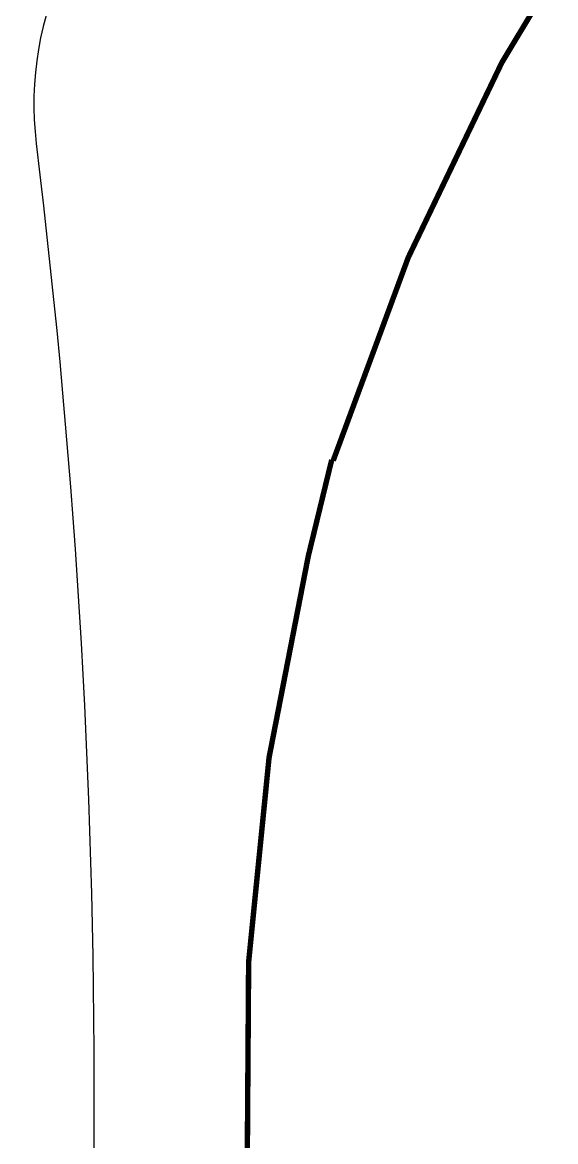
# Model space of a CAD drawing. Extents: x 671027 to 671614, y 802418 to 802669.
# Drawn here: x 671435.17 to 671440.08, y 802497.73 to 802508.03 of the extents above; entities that cross this region are included whole.
import ezdxf

# ---------------------------------------------------------------- set-up
doc = ezdxf.new("R2010")
doc.units = 0
for name, color, linetype in [('Bubbler 60', 200, 'Continuous'), ('Pipe-Lateral-10 Bars-50mm', 7, 'Continuous'), ('plataform', 8, 'Continuous')]:
    doc.layers.add(name, color=color, linetype=linetype)
doc.styles.get("Standard").update_dxf_attribs({"font": 'arial.ttf'})
doc.linetypes.add('50mm', pattern='A,0.5,-0.2,["50mm",Standard,S=0.1,R=0,X=-0.1,Y=-0.05],-0.5', length=1.2)

# ---------------------------------------------------------------- blocks, each defined once
blk = doc.blocks.new('tg')
at = {"layer": 'plataform', "color": 2, "extrusion": (0.041007, -0.057716, 0.997491)}
for p, q in [((-0.312, 3.004, 0.146), (-0.145, 3.145, 0.147)), ((-0.145, 3.145, 0.147), (-0.034, 2.899, 0.128)), ((-0.122, 2.728, 0.122), (-0.312, 3.004, 0.146)), ((-0.034, 2.899, 0.128), (-0.109, 2.701, 0.12)), ((-0.714, 2.294, 0.121), (-0.548, 2.435, 0.122)), ((-0.548, 2.435, 0.122), (-0.437, 2.189, 0.104)), ((-0.524, 2.018, 0.097), (-0.714, 2.294, 0.121)), ((-0.139, 2.214, 0.093), (-0.229, 2.406, 0.108)), ((-0.201, 2.396, 0.106), (0.13, 2.34, 0.089)), ((0.13, 2.34, 0.089), (0.115, 2.123, 0.077)), ((-2.744, 2.102, 0.193), (-2.606, 2.264, 0.197)), ((-2.604, 2.234, 0.195), (-2.519, 1.91, 0.173)), ((-2.296, 1.998, 0.169), (-2.129, 2.139, 0.17)), ((-2.129, 2.139, 0.17), (-2.018, 1.893, 0.151)), ((-0.437, 2.189, 0.104), (-0.512, 1.991, 0.095)), ((0.115, 2.123, 0.077), (-0.139, 2.214, 0.093)), ((-2.723, 1.833, 0.177), (-2.744, 2.102, 0.193)), ((-2.105, 1.722, 0.145), (-2.296, 1.998, 0.169)), ((-2.519, 1.91, 0.173), (-2.723, 1.833, 0.177)), ((-2.018, 1.893, 0.151), (-2.093, 1.695, 0.143)), ((-2.155, 1.424, 0.13), (-2.245, 1.615, 0.145)), ((-2.217, 1.605, 0.143), (-1.886, 1.55, 0.126)), ((-1.886, 1.55, 0.126), (-1.901, 1.332, 0.114)), ((2.187, 1.495, -0.044), (2.325, 1.657, -0.041)), ((2.327, 1.627, -0.043), (2.413, 1.303, -0.065)), ((-1.901, 1.332, 0.114), (-2.155, 1.424, 0.13)), ((2.208, 1.226, -0.061), (2.187, 1.495, -0.044)), ((2.413, 1.303, -0.065), (2.208, 1.226, -0.061)), ((2.221, 1.07, -0.07), (2.388, 1.211, -0.069)), ((2.411, 0.794, -0.094), (2.221, 1.07, -0.07)), ((2.388, 1.211, -0.069), (2.499, 0.965, -0.088)), ((2.806, 0.896, -0.105), (2.716, 1.088, -0.09)), ((2.744, 1.077, -0.092), (3.075, 1.022, -0.108)), ((2.499, 0.965, -0.088), (2.424, 0.767, -0.096)), ((3.075, 1.022, -0.108), (3.06, 0.804, -0.12)), ((0.365, 0.602, -0.021), (0.276, 0.794, -0.006)), ((0.304, 0.784, -0.008), (0.634, 0.728, -0.025)), ((3.06, 0.804, -0.12), (2.806, 0.896, -0.105)), ((0.634, 0.728, -0.025), (0.619, 0.511, -0.037)), ((0.619, 0.511, -0.037), (0.365, 0.602, -0.021)), ((-3.283, -0.033, 0.092), (-3.117, 0.108, 0.093)), ((-3.117, 0.108, 0.093), (-3.006, -0.138, 0.075)), ((1.367, -0.242, -0.111), (1.534, -0.101, -0.11)), ((1.534, -0.101, -0.11), (1.645, -0.347, -0.129)), ((1.558, -0.518, -0.135), (1.367, -0.242, -0.111)), ((1.645, -0.347, -0.129), (1.57, -0.545, -0.137)), ((2.562, -0.979, -0.203), (2.728, -0.838, -0.202)), ((2.728, -0.838, -0.202), (2.839, -1.084, -0.22)), ((2.752, -1.255, -0.227), (2.562, -0.979, -0.203)), ((2.839, -1.084, -0.22), (2.764, -1.282, -0.229)), ((-1.12, -2.171, -0.121), (-1.009, -2.416, -0.139)), ((-1.009, -2.416, -0.139), (-1.084, -2.615, -0.148))]:
    blk.add_line(p, q, dxfattribs=at)
at = {"layer": 'plataform', "color": 108, "extrusion": (0.041007, -0.057716, 0.997491)}
for p, q in [((-2.968, 1.23, 0.152), (-2.802, 1.371, 0.153)), ((-2.802, 1.371, 0.153), (-2.691, 1.125, 0.135)), ((-2.778, 0.954, 0.128), (-2.968, 1.23, 0.152)), ((-2.691, 1.125, 0.135), (-2.766, 0.927, 0.126)), ((-3.093, -0.309, 0.068), (-3.283, -0.033, 0.092)), ((-1.906, -2.378, -0.1), (-1.996, -2.187, -0.086)), ((-1.967, -2.197, -0.087), (-1.637, -2.252, -0.104)), ((-1.637, -2.252, -0.104), (-1.652, -2.47, -0.116)), ((-1.287, -2.312, -0.122), (-1.12, -2.171, -0.121)), ((1.249, -2.37, -0.229), (1.415, -2.229, -0.228)), ((1.415, -2.229, -0.228), (1.526, -2.474, -0.247)), ((-1.652, -2.47, -0.116), (-1.906, -2.378, -0.1)), ((-1.096, -2.587, -0.146), (-1.287, -2.312, -0.122)), ((1.439, -2.645, -0.253), (1.249, -2.37, -0.229)), ((-1.402, -2.648, -0.137), (-1.264, -2.486, -0.133)), ((-1.262, -2.516, -0.135), (-1.177, -2.84, -0.157)), ((1.526, -2.474, -0.247), (1.451, -2.673, -0.255)), ((-1.381, -2.917, -0.153), (-1.402, -2.648, -0.137)), ((-1.177, -2.84, -0.157), (-1.381, -2.917, -0.153)), ((-0.977, -3.039, -0.177), (-1.067, -2.848, -0.162))]:
    blk.add_line(p, q, dxfattribs=at)
at = {"layer": 'plataform', "color": 98, "extrusion": (0.041007, -0.057716, 0.997491)}
for p, q in [((-3.006, -0.138, 0.075), (-3.081, -0.336, 0.066)), ((-1.039, -2.858, -0.164), (-0.708, -2.913, -0.181)), ((-0.708, -2.913, -0.181), (-0.723, -3.131, -0.192)), ((-0.723, -3.131, -0.192), (-0.977, -3.039, -0.177))]:
    blk.add_line(p, q, dxfattribs=at)
at = {"layer": 'plataform', "color": 92, "extrusion": (0.041007, -0.057716, 0.997491), "elevation": -0.041}
for points in [[(2.299, 2.661), (2.421, 2.766), (2.181, 2.89), (2.313, 2.687)], [(1.31, 3.247), (1.433, 3.353), (1.192, 3.477), (1.324, 3.274)], [(1.935, 2.545), (1.95, 2.706), (1.749, 2.708), (1.935, 2.545)], [(2.256, 2.447), (2.041, 2.423), (2.017, 2.638), (2.27, 2.473)], [(3.28, 1.556), (3.402, 1.662), (3.162, 1.786), (3.294, 1.583)], [(1.652, 2.522), (1.747, 2.574), (1.628, 2.67), (1.547, 2.644), (1.626, 2.536)], [(2.158, 2.126), (1.837, 2.224), (1.88, 2.438), (2.12, 2.314), (2.184, 2.112)], [(2.37, 1.914), (2.492, 2.02), (2.252, 2.144), (2.384, 1.941)], [(-0.04, 3.258), (0.152, 3.431), (0.224, 3.2), (-0.007, 3.128), (-0.04, 3.258)], [(0.755, 2.892), (0.525, 2.775), (0.515, 3.016), (0.757, 3.026), (0.755, 2.892)], [(1.169, 2.712), (0.848, 2.811), (0.891, 3.025), (1.131, 2.901), (1.196, 2.698)], [(1.744, 2.306), (1.514, 2.188), (1.504, 2.43), (1.745, 2.44), (1.744, 2.306)], [(2.916, 1.441), (2.931, 1.602), (2.73, 1.604), (2.916, 1.441)], [(3.237, 1.342), (3.022, 1.318), (2.998, 1.534), (3.251, 1.369)], [(0.672, 2.664), (0.864, 2.837), (0.936, 2.606), (0.705, 2.534), (0.672, 2.664)], [(1.307, 2.27), (1.429, 2.376), (1.189, 2.5), (1.321, 2.297)], [(2.006, 1.798), (2.021, 1.959), (1.82, 1.962), (2.006, 1.798)], [(2.327, 1.7), (2.112, 1.676), (2.088, 1.891), (2.341, 1.727)], [(2.634, 1.418), (2.728, 1.47), (2.609, 1.566), (2.528, 1.54), (2.607, 1.432)], [(3.139, 1.022), (2.818, 1.12), (2.861, 1.334), (3.101, 1.21), (3.166, 1.008)], [(-0.429, 3.427), (-0.307, 3.533), (-0.547, 3.657), (-0.415, 3.454)], [(-0.486, 3.326), (-0.151, 3.314), (-0.137, 3.096), (-0.401, 3.154), (-0.516, 3.332)], [(0.104, 3.073), (0.026, 2.998), (0.166, 2.937), (0.238, 2.983), (0.133, 3.067)], [(2.949, 0.823), (3.141, 0.996), (3.213, 0.765), (2.982, 0.693), (2.949, 0.823)], [(0.816, 2.479), (0.738, 2.404), (0.878, 2.342), (0.95, 2.388), (0.845, 2.472)], [(0.943, 2.155), (0.958, 2.315), (0.757, 2.318), (0.943, 2.155)], [(1.264, 2.056), (1.049, 2.032), (1.024, 2.247), (1.277, 2.083)], [(1.724, 1.775), (1.818, 1.828), (1.699, 1.923), (1.618, 1.898), (1.697, 1.789)], [(-0.793, 3.312), (-0.777, 3.472), (-0.979, 3.475), (-0.793, 3.312)], [(-0.472, 3.213), (-0.687, 3.189), (-0.711, 3.404), (-0.458, 3.24)], [(-0.498, 2.991), (-0.297, 3.069), (-0.218, 2.868), (-0.505, 2.961)], [(-0.112, 2.723), (0.08, 2.895), (0.152, 2.665), (-0.079, 2.592), (-0.112, 2.723)], [(0.549, 2.384), (0.575, 2.225), (0.771, 2.274), (0.549, 2.384)], [(2.503, 0.89), (2.838, 0.878), (2.852, 0.66), (2.588, 0.718), (2.474, 0.897)], [(3.093, 0.638), (3.015, 0.563), (3.155, 0.501), (3.227, 0.547), (3.122, 0.631)], [(3.184, 0.289), (3.375, 0.462), (3.448, 0.232), (3.216, 0.159), (3.184, 0.289)], [(-0.57, 2.892), (-0.891, 2.991), (-0.848, 3.205), (-0.608, 3.081), (-0.543, 2.879)], [(-0.558, 2.79), (-0.223, 2.778), (-0.209, 2.56), (-0.473, 2.618), (-0.588, 2.796)], [(0.213, 2.396), (0.415, 2.475), (0.494, 2.273), (0.207, 2.367)], [(0.66, 2.132), (0.755, 2.184), (0.635, 2.28), (0.554, 2.254), (0.634, 2.145)], [(1.166, 1.735), (0.845, 1.834), (0.888, 2.048), (1.128, 1.924), (1.192, 1.722)], [(1.136, 1.58), (1.472, 1.567), (1.486, 1.349), (1.222, 1.407), (1.107, 1.586)], [(2.36, 0.962), (2.282, 0.886), (2.422, 0.825), (2.494, 0.871), (2.389, 0.955)], [(2.826, 0.543), (2.853, 0.384), (3.048, 0.433), (2.826, 0.543)], [(3.678, -0.199), (3.8, -0.094), (3.56, 0.03), (3.691, -0.173)], [(-0.485, 2.773), (-0.576, 2.639), (-0.312, 2.581), (-0.491, 2.743)], [(0.032, 2.537), (-0.046, 2.462), (0.094, 2.401), (0.166, 2.447), (0.061, 2.531)], [(0.752, 1.916), (0.522, 1.798), (0.511, 2.04), (0.753, 2.05), (0.752, 1.916)], [(1.727, 1.327), (1.649, 1.252), (1.789, 1.191), (1.861, 1.236), (1.756, 1.321)], [(2.491, 0.555), (2.692, 0.634), (2.771, 0.432), (2.484, 0.526)], [(2.737, 0.357), (3.073, 0.345), (3.086, 0.127), (2.822, 0.185), (2.708, 0.363)], [(3.327, 0.104), (3.249, 0.029), (3.39, -0.032), (3.461, 0.014), (3.357, 0.098)], [(-0.57, 2.455), (-0.369, 2.533), (-0.29, 2.332), (-0.577, 2.425)], [(0.764, 1.547), (0.956, 1.72), (1.028, 1.489), (0.797, 1.417), (0.764, 1.547)], [(1.46, 1.232), (1.486, 1.073), (1.682, 1.122), (1.46, 1.232)], [(3.061, 0.009), (3.087, -0.15), (3.282, -0.101), (3.061, 0.009)], [(-0.768, 2.454), (-0.646, 2.56), (-0.886, 2.684), (-0.754, 2.481)], [(2.504, 0.337), (2.414, 0.204), (2.678, 0.146), (2.498, 0.308)], [(2.725, 0.022), (2.927, 0.1), (3.005, -0.101), (2.719, -0.008)], [(3.314, -0.315), (3.329, -0.154), (3.128, -0.152), (3.314, -0.315)], [(-1.181, 2.408), (-0.989, 2.581), (-0.917, 2.35), (-1.148, 2.278), (-1.181, 2.408)], [(0.908, 1.362), (0.83, 1.287), (0.97, 1.225), (1.042, 1.271), (0.937, 1.355)], [(1.55, 0.541), (1.742, 0.714), (1.814, 0.483), (1.583, 0.411), (1.55, 0.541)], [(1.771, 0.661), (1.68, 0.527), (1.944, 0.469), (1.765, 0.632)], [(3.031, -0.338), (3.126, -0.286), (3.006, -0.19), (2.925, -0.216), (3.005, -0.324)], [(3.537, -0.734), (3.216, -0.636), (3.259, -0.422), (3.499, -0.546), (3.563, -0.748)], [(-0.811, 2.24), (-1.026, 2.216), (-1.05, 2.431), (-0.797, 2.266)], [(-0.557, 2.237), (-0.648, 2.103), (-0.384, 2.045), (-0.563, 2.207)], [(0.305, 1.279), (0.507, 1.358), (0.586, 1.156), (0.299, 1.25)], [(0.641, 1.267), (0.667, 1.107), (0.863, 1.157), (0.641, 1.267)], [(2.739, -0.196), (2.648, -0.33), (2.912, -0.388), (2.732, -0.226)], [(3.123, -0.554), (2.893, -0.672), (2.882, -0.43), (3.124, -0.42), (3.123, -0.554)], [(-0.551, 1.707), (-0.359, 1.88), (-0.287, 1.649), (-0.518, 1.577), (-0.551, 1.707)], [(0.183, 1.409), (0.105, 1.334), (0.245, 1.272), (0.317, 1.318), (0.212, 1.403)], [(1.103, 0.609), (1.439, 0.596), (1.453, 0.378), (1.189, 0.436), (1.074, 0.615)], [(1.694, 0.356), (1.616, 0.281), (1.756, 0.22), (1.827, 0.265), (1.723, 0.35)], [(-0.084, 1.314), (-0.058, 1.155), (0.138, 1.204), (-0.084, 1.314)], [(1.427, 0.261), (1.453, 0.102), (1.649, 0.151), (1.427, 0.261)], [(1.82, -0.121), (2.012, 0.051), (2.084, -0.179), (1.853, -0.251), (1.82, -0.121)], [(2.207, -0.501), (2.398, -0.328), (2.471, -0.559), (2.239, -0.631), (2.207, -0.501)], [(-0.997, 1.774), (-0.662, 1.762), (-0.648, 1.544), (-0.912, 1.602), (-1.027, 1.781)], [(-0.407, 1.522), (-0.485, 1.447), (-0.345, 1.385), (-0.273, 1.431), (-0.378, 1.516)], [(-0.42, 1.326), (-0.218, 1.405), (-0.139, 1.203), (-0.426, 1.297)], [(0.319, 1.061), (0.228, 0.928), (0.492, 0.87), (0.313, 1.032)], [(0.218, 0.778), (0.554, 0.766), (0.568, 0.548), (0.304, 0.606), (0.189, 0.784)], [(1.091, 0.273), (1.293, 0.352), (1.372, 0.15), (1.085, 0.244)], [(2.854, -0.989), (2.976, -0.883), (2.736, -0.759), (2.868, -0.962)], [(2.35, -0.686), (2.272, -0.761), (2.413, -0.822), (2.484, -0.777), (2.38, -0.692)], [(-2.399, 2.428), (-2.384, 2.589), (-2.585, 2.592), (-2.399, 2.428)], [(-1.279, 1.419), (-1.087, 1.592), (-1.015, 1.361), (-1.246, 1.289), (-1.279, 1.419)], [(-0.406, 1.108), (-0.497, 0.975), (-0.233, 0.917), (-0.412, 1.079)], [(0.206, 0.443), (0.408, 0.521), (0.487, 0.32), (0.2, 0.414)], [(1.105, 0.055), (1.014, -0.078), (1.278, -0.136), (1.098, 0.026)], [(1.222, -0.248), (1.344, -0.143), (1.104, -0.019), (1.236, -0.222)], [(1.362, -0.389), (1.564, -0.311), (1.642, -0.512), (1.355, -0.419)], [(1.697, -0.402), (1.724, -0.561), (1.919, -0.512), (1.697, -0.402)], [(2.084, -0.781), (2.11, -0.94), (2.305, -0.891), (2.084, -0.781)], [(2.49, -1.104), (2.505, -0.943), (2.304, -0.941), (2.49, -1.104)], [(2.811, -1.203), (2.596, -1.227), (2.572, -1.011), (2.825, -1.176)], [(3.313, -1.626), (3.435, -1.52), (3.195, -1.396), (3.327, -1.599)], [(-2.176, 2.009), (-2.497, 2.107), (-2.454, 2.321), (-2.214, 2.197), (-2.15, 1.995)], [(1.748, -0.769), (1.95, -0.69), (2.028, -0.892), (1.742, -0.798)], [(2.207, -1.127), (2.302, -1.075), (2.182, -0.979), (2.102, -1.005), (2.181, -1.113)], [(2.504, -1.504), (2.695, -1.332), (2.768, -1.562), (2.537, -1.635), (2.504, -1.504)], [(-1.135, 1.234), (-1.213, 1.159), (-1.073, 1.097), (-1.001, 1.143), (-1.106, 1.227)], [(-0.996, 1.221), (-1.087, 1.088), (-0.823, 1.03), (-1.002, 1.192)], [(0.22, 0.225), (0.129, 0.091), (0.393, 0.033), (0.214, 0.196)], [(0.858, -0.364), (0.873, -0.203), (0.672, -0.201), (0.858, -0.364)], [(1.179, -0.463), (0.964, -0.486), (0.94, -0.271), (1.193, -0.436)], [(1.376, -0.607), (1.285, -0.741), (1.549, -0.799), (1.369, -0.637)], [(3.27, -1.84), (3.055, -1.864), (3.03, -1.649), (3.284, -1.814)], [(-2.512, 1.81), (-2.39, 1.916), (-2.63, 2.04), (-2.498, 1.837)], [(-2.565, 1.891), (-2.23, 1.879), (-2.216, 1.661), (-2.48, 1.719), (-2.594, 1.898)], [(-1.975, 1.639), (-2.053, 1.564), (-1.913, 1.502), (-1.841, 1.548), (-1.946, 1.632)], [(-1.402, 1.139), (-1.375, 0.979), (-1.18, 1.029), (-1.402, 1.139)], [(1.762, -0.987), (1.671, -1.12), (1.935, -1.178), (1.755, -1.016)], [(2.666, -1.765), (2.761, -1.712), (2.641, -1.617), (2.561, -1.643), (2.64, -1.751)], [(2.647, -1.69), (2.569, -1.765), (2.71, -1.826), (2.781, -1.78), (2.677, -1.696)], [(0.576, -0.387), (0.67, -0.335), (0.551, -0.239), (0.47, -0.265), (0.549, -0.373)], [(1.081, -0.783), (0.76, -0.685), (0.803, -0.471), (1.043, -0.595), (1.108, -0.797)], [(-1.27, 0.513), (-0.934, 0.501), (-0.92, 0.283), (-1.184, 0.341), (-1.299, 0.52)], [(2.045, -1.772), (2.247, -1.694), (2.326, -1.895), (2.039, -1.802)], [(2.381, -1.785), (2.407, -1.944), (2.602, -1.895), (2.381, -1.785)], [(-0.576, -0.182), (-0.385, -0.009), (-0.312, -0.24), (-0.543, -0.312), (-0.576, -0.182)], [(1.071, -1.168), (1.086, -1.008), (0.885, -1.005), (1.071, -1.168)], [(1.302, -1.549), (1.494, -1.376), (1.566, -1.607), (1.335, -1.679), (1.302, -1.549)], [(-0.069, -0.724), (0.266, -0.737), (0.28, -0.955), (0.016, -0.897), (-0.099, -0.718)], [(1.294, -1.588), (0.973, -1.489), (1.016, -1.275), (1.256, -1.399), (1.32, -1.601)], [(2.059, -1.99), (1.968, -2.124), (2.232, -2.182), (2.052, -2.02)], [(-1.023, -0.114), (-0.687, -0.127), (-0.674, -0.345), (-0.938, -0.287), (-1.052, -0.108)], [(-0.432, -0.367), (-0.51, -0.442), (-0.37, -0.503), (-0.299, -0.458), (-0.403, -0.373)], [(-0.377, -0.739), (-0.185, -0.566), (-0.113, -0.797), (-0.344, -0.869), (-0.377, -0.739)], [(0.856, -1.482), (1.192, -1.494), (1.205, -1.712), (0.941, -1.654), (0.827, -1.476)], [(1.446, -1.734), (1.368, -1.809), (1.509, -1.871), (1.58, -1.825), (1.476, -1.741)], [(1.644, -1.999), (1.979, -2.012), (1.993, -2.23), (1.729, -2.172), (1.614, -1.993)], [(-0.699, -0.462), (-0.673, -0.621), (-0.477, -0.572), (-0.699, -0.462)], [(0.561, -1.591), (0.752, -1.418), (0.825, -1.648), (0.594, -1.721), (0.561, -1.591)], [(1.639, -2.222), (1.761, -2.116), (1.521, -1.992), (1.653, -2.195)], [(-1.035, -0.449), (-0.833, -0.371), (-0.754, -0.573), (-1.041, -0.479)], [(1.632, -2.334), (1.833, -2.256), (1.912, -2.458), (1.625, -2.364)], [(-1.598, -0.24), (-1.919, -0.141), (-1.876, 0.073), (-1.636, -0.051), (-1.571, -0.254)], [(0.114, -1.523), (0.45, -1.535), (0.463, -1.753), (0.199, -1.695), (0.085, -1.517)], [(1.596, -2.436), (1.381, -2.46), (1.357, -2.245), (1.61, -2.409)], [(-1.758, -0.444), (-1.566, -0.271), (-1.494, -0.502), (-1.725, -0.574), (-1.758, -0.444)], [(1.498, -2.757), (1.177, -2.658), (1.22, -2.444), (1.46, -2.568), (1.525, -2.771)], [(-1.249, -1.305), (-1.233, -1.144), (-1.435, -1.141), (-1.249, -1.305)], [(0.116, -2.076), (0.025, -2.21), (0.289, -2.268), (0.109, -2.106)], [(-1.198, -1.834), (-1.007, -1.661), (-0.934, -1.892), (-1.166, -1.964), (-1.198, -1.834)], [(-0.467, -2.125), (-0.441, -2.284), (-0.246, -2.235), (-0.467, -2.125)]]:
    blk.add_lwpolyline(points, dxfattribs=at)
at = {"layer": 'plataform', "color": 2, "extrusion": (0.041007, -0.057716, 0.997491), "elevation": -0.041}
for points in [[(0.946, 3.131), (0.962, 3.292), (0.76, 3.295), (0.946, 3.131)], [(1.267, 3.033), (1.052, 3.009), (1.028, 3.224), (1.281, 3.06)], [(0.664, 3.108), (0.759, 3.161), (0.639, 3.256), (0.558, 3.231), (0.637, 3.122)], [(2.725, 1.202), (2.495, 1.084), (2.485, 1.326), (2.727, 1.336), (2.725, 1.202)], [(0.226, 2.731), (0.561, 2.719), (0.575, 2.501), (0.311, 2.559), (0.196, 2.738)], [(1.815, 1.559), (1.585, 1.442), (1.575, 1.683), (1.817, 1.694), (1.815, 1.559)], [(2.229, 1.379), (1.908, 1.478), (1.951, 1.692), (2.191, 1.568), (2.256, 1.365)], [(2.216, 1.147), (2.408, 1.32), (2.48, 1.089), (2.249, 1.017), (2.216, 1.147)], [(-0.163, 2.978), (-0.136, 2.819), (0.059, 2.868), (-0.163, 2.978)], [(1.583, 1.512), (1.775, 1.685), (1.847, 1.454), (1.616, 1.382), (1.583, 1.512)], [(1.77, 1.214), (2.105, 1.202), (2.119, 0.984), (1.855, 1.042), (1.74, 1.22)], [(1.124, 1.244), (1.326, 1.323), (1.405, 1.121), (1.118, 1.215)], [(1.758, 0.879), (1.959, 0.957), (2.038, 0.756), (1.751, 0.85)], [(2.093, 0.867), (2.12, 0.707), (2.315, 0.756), (2.093, 0.867)], [(0.317, 1.614), (0.653, 1.602), (0.667, 1.384), (0.403, 1.442), (0.288, 1.621)], [(3.635, -0.414), (3.42, -0.437), (3.395, -0.222), (3.648, -0.387)], [(0.039, 1.594), (0.231, 1.767), (0.303, 1.536), (0.072, 1.464), (0.039, 1.594)], [(1.138, 1.026), (1.047, 0.893), (1.311, 0.835), (1.132, 0.997)], [(-0.407, 1.661), (-0.072, 1.649), (-0.058, 1.431), (-0.322, 1.489), (-0.437, 1.668)], [(-0.909, 1.919), (-1.23, 2.017), (-1.187, 2.232), (-0.947, 2.107), (-0.883, 1.905)], [(-1.304, 2.128), (-1.278, 1.969), (-1.082, 2.018), (-1.304, 2.128)], [(0.809, 0.526), (0.731, 0.451), (0.871, 0.389), (0.943, 0.435), (0.838, 0.519)], [(1.374, -0.054), (1.71, -0.066), (1.723, -0.284), (1.459, -0.226), (1.345, -0.048)], [(-1.01, 1.439), (-0.808, 1.518), (-0.729, 1.316), (-1.016, 1.41)], [(1.964, -0.307), (1.886, -0.382), (2.027, -0.443), (2.098, -0.397), (1.994, -0.313)], [(0.542, 0.431), (0.568, 0.271), (0.764, 0.32), (0.542, 0.431)], [(-2.119, 1.824), (-1.927, 1.997), (-1.855, 1.766), (-2.086, 1.694), (-2.119, 1.824)], [(2.299, -1.343), (2.069, -1.461), (2.059, -1.219), (2.3, -1.209), (2.299, -1.343)], [(1.435, -1.053), (1.557, -0.947), (1.317, -0.823), (1.449, -1.026)], [(2.758, -1.981), (2.528, -2.098), (2.517, -1.857), (2.759, -1.847), (2.758, -1.981)], [(-2.242, 1.544), (-2.215, 1.385), (-2.02, 1.434), (-2.242, 1.544)], [(-1.815, 0.822), (-1.692, 0.927), (-1.932, 1.052), (-1.801, 0.848)], [(1.392, -1.267), (1.177, -1.291), (1.153, -1.076), (1.406, -1.24)], [(-1.956, 0.287), (-2.277, 0.385), (-2.234, 0.599), (-1.994, 0.475), (-1.929, 0.273)], [(-1.821, 0.179), (-1.805, 0.34), (-1.982, 0.459), (-1.821, 0.179)], [(-0.824, -0.672), (-0.488, -0.684), (-0.474, -0.902), (-0.738, -0.844), (-0.853, -0.665)], [(-0.233, -0.924), (-0.311, -0.999), (-0.171, -1.061), (-0.1, -1.015), (-0.204, -0.931)], [(0.844, -1.817), (1.046, -1.739), (1.124, -1.94), (0.837, -1.846)], [(-0.068, -1.278), (-0.159, -1.411), (0.105, -1.469), (-0.074, -1.307)], [(0.438, -1.871), (0.464, -2.03), (0.659, -1.981), (0.438, -1.871)], [(-0.2, -2.03), (-0.278, -2.105), (-0.138, -2.166), (-0.067, -2.121), (-0.171, -2.036)], [(-1.531, -1.328), (-1.436, -1.275), (-1.556, -1.18), (-1.637, -1.205), (-1.558, -1.314)], [(-1.026, -1.724), (-1.347, -1.625), (-1.304, -1.411), (-1.064, -1.535), (-0.999, -1.737)], [(-1.859, -1.248), (-1.832, -1.407), (-1.637, -1.358), (-1.859, -1.248)], [(-1.44, -1.544), (-1.67, -1.661), (-1.68, -1.419), (-1.438, -1.409), (-1.44, -1.544)], [(-2.181, -1.453), (-2.272, -1.587), (-2.008, -1.645), (-2.187, -1.483)]]:
    blk.add_lwpolyline(points, dxfattribs=at)
at = {"layer": 'plataform', "color": 32, "extrusion": (0.041007, -0.057716, 0.997491), "elevation": -0.041}
for points in [[(1.253, 1.806), (1.721, 2.346)], [(1.738, 0.354), (2.861, 0.669)], [(-0.423, 1.895), (-0.669, 3.036)], [(-0.013, 0.018), (1.08, 1.565)], [(0.147, -0.013), (1.781, 0.37)], [(-0.013, 0.018), (-0.359, 1.675)], [(0.211, -0.025), (1.861, -0.076)], [(-0.066, 0.26), (-1.846, 2.059)], [(0.659, -0.6), (2.134, -1.048)], [(0.205, -0.057), (1.707, -2.268)], [(-0.083, -0.002), (-2.759, -0.285)], [(-0.031, -0.078), (-2.613, -0.91)], [(-0.043, -0.142), (-1.186, -2.642)], [(0.072, -0.231), (1.24, -2.974)], [(-0.537, -1.995), (-0.486, -1.209)], [(-0.527, -1.973), (-0.605, -3.25)]]:
    blk.add_lwpolyline(points, dxfattribs=at)
at = {"layer": 'plataform', "color": 108, "extrusion": (0.041007, -0.057716, 0.997491), "elevation": -0.041}
for points in [[(-1.075, 3.289), (-0.981, 3.341), (-1.1, 3.437), (-1.181, 3.411), (-1.102, 3.302)], [(-0.984, 3.073), (-1.214, 2.955), (-1.224, 3.197), (-0.982, 3.207), (-0.984, 3.073)], [(-0.235, 2.442), (-0.208, 2.283), (-0.013, 2.332), (-0.235, 2.442)], [(0.227, 2.178), (0.136, 2.045), (0.4, 1.987), (0.221, 2.149)], [(-1.539, 2.935), (-1.347, 3.108), (-1.275, 2.877), (-1.506, 2.805), (-1.539, 2.935)], [(-1.986, 3.002), (-1.65, 2.99), (-1.636, 2.772), (-1.9, 2.83), (-2.015, 3.009)], [(-1.395, 2.75), (-1.473, 2.675), (-1.333, 2.613), (-1.261, 2.659), (-1.366, 2.743)], [(-1.132, 2.338), (-1.117, 2.499), (-1.318, 2.502), (-1.132, 2.338)], [(-1.662, 2.655), (-1.636, 2.495), (-1.44, 2.545), (-1.662, 2.655)], [(-1.628, 2.475), (-1.292, 2.463), (-1.278, 2.245), (-1.543, 2.303), (-1.657, 2.482)], [(0.665, 0.711), (0.857, 0.884), (0.929, 0.653), (0.698, 0.581), (0.665, 0.711)], [(-1.998, 2.667), (-1.796, 2.745), (-1.717, 2.544), (-2.004, 2.638)], [(-1.414, 2.315), (-1.32, 2.368), (-1.439, 2.463), (-1.52, 2.437), (-1.441, 2.329)], [(-2.035, 2.544), (-1.913, 2.649), (-2.153, 2.774), (-2.021, 2.57)], [(-1.64, 2.14), (-1.438, 2.219), (-1.359, 2.017), (-1.646, 2.111)], [(-1.323, 2.099), (-1.553, 1.982), (-1.563, 2.223), (-1.322, 2.233), (-1.323, 2.099)], [(-1.984, 2.449), (-2.075, 2.315), (-1.811, 2.257), (-1.99, 2.42)], [(1.76, -0.433), (2.096, -0.446), (2.109, -0.664), (1.845, -0.606), (1.731, -0.427)], [(-2.078, 2.33), (-2.293, 2.306), (-2.318, 2.521), (-2.064, 2.356)], [(2.713, -1.523), (2.392, -1.425), (2.435, -1.211), (2.675, -1.335), (2.739, -1.537)], [(-2.59, 2.189), (-2.82, 2.072), (-2.831, 2.313), (-2.589, 2.323), (-2.59, 2.189)], [(2.949, -1.742), (2.964, -1.581), (2.763, -1.578), (2.949, -1.742)], [(2.057, -1.437), (2.393, -1.449), (2.406, -1.667), (2.142, -1.609), (2.028, -1.431)], [(-1.737, 1.151), (-1.536, 1.23), (-1.457, 1.028), (-1.744, 1.122)], [(-0.823, 0.446), (-0.631, 0.619), (-0.559, 0.388), (-0.79, 0.316), (-0.823, 0.446)], [(-2.876, 1.695), (-2.861, 1.856), (-3.062, 1.858), (-2.876, 1.695)], [(-1.724, 0.933), (-1.815, 0.799), (-1.551, 0.742), (-1.73, 0.904)], [(-0.679, 0.261), (-0.757, 0.186), (-0.617, 0.124), (-0.545, 0.17), (-0.65, 0.254)], [(0.377, -0.792), (0.569, -0.619), (0.641, -0.85), (0.41, -0.922), (0.377, -0.792)], [(-3.158, 1.672), (-3.064, 1.724), (-3.183, 1.82), (-3.264, 1.794), (-3.185, 1.686)], [(-1.457, 0.295), (-1.335, 0.401), (-1.575, 0.525), (-1.443, 0.322)], [(-0.946, 0.166), (-0.92, 0.006), (-0.724, 0.056), (-0.946, 0.166)], [(0.788, -1.191), (0.883, -1.139), (0.764, -1.043), (0.683, -1.069), (0.762, -1.178)], [(-3.067, 1.456), (-3.297, 1.338), (-3.307, 1.58), (-3.065, 1.59), (-3.067, 1.456)], [(-2.179, 0.706), (-2.163, 0.867), (-2.365, 0.87), (-2.179, 0.706)], [(0.521, -0.977), (0.443, -1.052), (0.583, -1.113), (0.655, -1.068), (0.55, -0.983)], [(-3.149, 1.075), (-2.957, 1.247), (-2.885, 1.017), (-3.116, 0.944), (-3.149, 1.075)], [(-0.081, -1.06), (0.12, -0.981), (0.199, -1.183), (-0.088, -1.089)], [(0.254, -1.072), (0.281, -1.231), (0.476, -1.182), (0.254, -1.072)], [(-2.461, 0.683), (-2.366, 0.735), (-2.486, 0.831), (-2.567, 0.805), (-2.488, 0.697)], [(-2.37, 0.467), (-2.6, 0.349), (-2.61, 0.591), (-2.368, 0.601), (-2.37, 0.467)], [(-1.5, 0.081), (-1.715, 0.057), (-1.739, 0.272), (-1.486, 0.108)], [(-3.596, 1.142), (-3.26, 1.13), (-3.246, 0.912), (-3.51, 0.97), (-3.625, 1.148)], [(-3.005, 0.889), (-3.083, 0.814), (-2.943, 0.753), (-2.871, 0.799), (-2.976, 0.883)], [(-3.272, 0.794), (-3.246, 0.635), (-3.05, 0.684), (-3.272, 0.794)], [(-2.612, 0.208), (-2.42, 0.381), (-2.348, 0.15), (-2.579, 0.078), (-2.612, 0.208)], [(1.645, -2.552), (1.554, -2.686), (1.818, -2.744), (1.639, -2.582)], [(1.834, -2.962), (1.956, -2.856), (1.716, -2.732), (1.848, -2.935)], [(-3.608, 0.807), (-3.406, 0.885), (-3.327, 0.684), (-3.614, 0.777)], [(-3.058, 0.275), (-2.723, 0.263), (-2.709, 0.045), (-2.973, 0.103), (-3.087, 0.282)], [(0.102, -1.858), (0.304, -1.78), (0.383, -1.981), (0.096, -1.888)], [(1.084, -2.577), (0.854, -2.694), (0.844, -2.452), (1.086, -2.442), (1.084, -2.577)], [(-2.468, 0.023), (-2.546, -0.052), (-2.406, -0.114), (-2.334, -0.068), (-2.438, 0.017)], [(-1.614, -0.629), (-1.692, -0.704), (-1.552, -0.766), (-1.48, -0.72), (-1.585, -0.636)], [(-0.344, -1.845), (-0.153, -1.672), (-0.08, -1.903), (-0.311, -1.975), (-0.344, -1.845)], [(-3.594, 0.589), (-3.685, 0.455), (-3.421, 0.397), (-3.6, 0.559)], [(-3.07, -0.06), (-2.868, 0.019), (-2.79, -0.183), (-3.077, -0.089)], [(-2.735, -0.072), (-2.708, -0.231), (-2.513, -0.182), (-2.735, -0.072)], [(-1.881, -0.724), (-1.854, -0.884), (-1.659, -0.834), (-1.881, -0.724)], [(-2.486, -0.579), (-2.47, -0.418), (-2.672, -0.415), (-2.486, -0.579)], [(-2.165, -0.677), (-2.38, -0.701), (-2.404, -0.486), (-2.151, -0.651)], [(-2.217, -0.712), (-2.015, -0.633), (-1.936, -0.835), (-2.223, -0.741)], [(-2.182, -0.9), (-1.847, -0.912), (-1.833, -1.13), (-2.097, -1.072), (-2.212, -0.894)], [(0.293, -2.544), (0.415, -2.439), (0.175, -2.315), (0.307, -2.518)], [(0.713, -2.872), (0.904, -2.699), (0.977, -2.93), (0.746, -3.002), (0.713, -2.872)], [(0.266, -2.805), (0.602, -2.817), (0.615, -3.035), (0.351, -2.977), (0.237, -2.798)], [(-3.057, -0.278), (-3.147, -0.411), (-2.883, -0.469), (-3.063, -0.307)], [(-2.768, -0.602), (-2.674, -0.55), (-2.793, -0.454), (-2.874, -0.48), (-2.795, -0.588)], [(-2.677, -0.818), (-2.907, -0.936), (-2.917, -0.694), (-2.675, -0.684), (-2.677, -0.818)], [(-2.263, -0.998), (-2.584, -0.9), (-2.541, -0.686), (-2.301, -0.81), (-2.236, -1.012)], [(-2.203, -0.93), (-2.294, -1.063), (-2.03, -1.121), (-2.209, -0.959)], [(-0.071, -2.66), (-0.056, -2.499), (-0.257, -2.497), (-0.071, -2.66)], [(0.25, -2.759), (0.035, -2.782), (0.011, -2.567), (0.264, -2.732)], [(-2.819, -0.91), (-2.697, -0.804), (-2.937, -0.68), (-2.805, -0.883)], [(-1.645, -1.767), (-1.309, -1.779), (-1.296, -1.997), (-1.56, -1.939), (-1.674, -1.76)], [(-1.055, -2.019), (-1.133, -2.094), (-0.992, -2.156), (-0.921, -2.11), (-1.025, -2.026)], [(-0.789, -2.331), (-0.88, -2.464), (-0.616, -2.522), (-0.796, -2.36)], [(-0.353, -2.683), (-0.259, -2.631), (-0.378, -2.535), (-0.459, -2.561), (-0.38, -2.669)], [(-0.262, -2.899), (-0.492, -3.017), (-0.502, -2.775), (-0.26, -2.765), (-0.262, -2.899)], [(0.152, -3.079), (-0.169, -2.981), (-0.126, -2.767), (0.114, -2.891), (0.179, -3.093)], [(-3.183, -1.026), (-3.168, -0.865), (-3.369, -0.862), (-3.183, -1.026)], [(-2.862, -1.124), (-3.077, -1.148), (-3.101, -0.933), (-2.848, -1.098)], [(-2.71, -1.422), (-2.518, -1.249), (-2.446, -1.48), (-2.677, -1.552), (-2.71, -1.422)], [(-1.657, -2.102), (-1.455, -2.023), (-1.377, -2.225), (-1.663, -2.131)], [(-1.321, -2.114), (-1.295, -2.273), (-1.1, -2.224), (-1.321, -2.114)], [(-1.14, -2.487), (-0.948, -2.314), (-0.876, -2.545), (-1.107, -2.617), (-1.14, -2.487)], [(-1.586, -2.419), (-1.251, -2.431), (-1.237, -2.649), (-1.501, -2.591), (-1.616, -2.413)], [(-3.465, -1.049), (-3.371, -0.996), (-3.49, -0.901), (-3.571, -0.927), (-3.492, -1.035)], [(-3.374, -1.265), (-3.604, -1.382), (-3.614, -1.141), (-3.372, -1.131), (-3.374, -1.265)], [(-2.96, -1.445), (-3.281, -1.347), (-3.238, -1.132), (-2.998, -1.257), (-2.933, -1.459)], [(-3.156, -1.355), (-2.821, -1.367), (-2.807, -1.585), (-3.071, -1.527), (-3.186, -1.349)], [(-2.566, -1.608), (-2.644, -1.683), (-2.504, -1.744), (-2.432, -1.698), (-2.537, -1.614)], [(-1.643, -2.32), (-1.734, -2.453), (-1.47, -2.511), (-1.65, -2.349)], [(-0.996, -2.672), (-1.074, -2.747), (-0.934, -2.808), (-0.862, -2.762), (-0.967, -2.678)], [(-3.168, -1.69), (-2.967, -1.612), (-2.888, -1.813), (-3.175, -1.719)], [(-2.833, -1.702), (-2.806, -1.862), (-2.611, -1.813), (-2.833, -1.702)], [(-2.342, -2.225), (-2.327, -2.064), (-2.528, -2.062), (-2.342, -2.225)], [(-1.538, -2.683), (-1.415, -2.577), (-1.656, -2.453), (-1.524, -2.656)], [(-1.599, -2.754), (-1.397, -2.676), (-1.318, -2.877), (-1.605, -2.784)], [(-1.263, -2.767), (-1.236, -2.926), (-1.041, -2.877), (-1.263, -2.767)], [(-2.021, -2.324), (-2.237, -2.347), (-2.261, -2.132), (-2.008, -2.297)], [(-2.625, -2.248), (-2.53, -2.196), (-2.65, -2.1), (-2.731, -2.126), (-2.651, -2.234)], [(-2.119, -2.644), (-2.441, -2.546), (-2.398, -2.332), (-2.157, -2.456), (-2.093, -2.658)], [(-1.902, -2.798), (-1.886, -2.637), (-2.088, -2.635), (-1.902, -2.798)], [(-1.581, -2.897), (-1.796, -2.921), (-1.82, -2.705), (-1.567, -2.87)], [(-3.155, -1.908), (-3.246, -2.042), (-2.982, -2.1), (-3.161, -1.937)], [(-2.533, -2.464), (-2.763, -2.582), (-2.774, -2.34), (-2.532, -2.33), (-2.533, -2.464)], [(-2.184, -2.821), (-2.089, -2.769), (-2.209, -2.673), (-2.29, -2.699), (-2.211, -2.807)], [(-1.679, -3.217), (-2, -3.119), (-1.957, -2.905), (-1.717, -3.029), (-1.652, -3.231)], [(-1.585, -2.972), (-1.676, -3.106), (-1.412, -3.164), (-1.591, -3.002)], [(-2.093, -3.037), (-2.323, -3.155), (-2.333, -2.913), (-2.091, -2.903), (-2.093, -3.037)]]:
    blk.add_lwpolyline(points, dxfattribs=at)
at = {"layer": 'plataform', "color": 98, "extrusion": (0.041007, -0.057716, 0.997491), "elevation": -0.041}
for points in [[(-1.037, 2.223), (-1.115, 2.148), (-0.975, 2.086), (-0.904, 2.132), (-1.008, 2.216)], [(-0.674, 1.427), (-0.647, 1.268), (-0.452, 1.317), (-0.674, 1.427)], [(-1.626, 1.922), (-1.717, 1.789), (-1.453, 1.731), (-1.633, 1.893)], [(-2.682, 2.405), (-2.587, 2.457), (-2.707, 2.553), (-2.787, 2.527), (-2.708, 2.419)], [(-1.725, 1.486), (-1.39, 1.474), (-1.376, 1.256), (-1.64, 1.314), (-1.755, 1.493)], [(3.172, -2.161), (2.851, -2.063), (2.894, -1.848), (3.134, -1.973), (3.198, -2.175)], [(0.667, -0.603), (0.437, -0.721), (0.427, -0.479), (0.669, -0.469), (0.667, -0.603)], [(-2.555, 1.596), (-2.77, 1.572), (-2.794, 1.788), (-2.541, 1.623)], [(-2.577, 1.556), (-2.376, 1.635), (-2.297, 1.433), (-2.584, 1.527)], [(2.09, -2.067), (2.282, -1.894), (2.354, -2.125), (2.123, -2.197), (2.09, -2.067)], [(-2.653, 1.276), (-2.974, 1.374), (-2.931, 1.588), (-2.691, 1.464), (-2.626, 1.262)], [(-2.564, 1.338), (-2.654, 1.205), (-2.39, 1.147), (-2.57, 1.309)], [(-1.282, 0.178), (-1.08, 0.257), (-1.001, 0.055), (-1.288, 0.149)], [(-1.858, 0.608), (-2.073, 0.584), (-2.097, 0.799), (-1.844, 0.634)], [(0.88, -1.407), (0.65, -1.525), (0.64, -1.283), (0.881, -1.273), (0.88, -1.407)], [(2.234, -2.252), (2.156, -2.327), (2.296, -2.388), (2.368, -2.343), (2.263, -2.258)], [(1.967, -2.347), (1.994, -2.506), (2.189, -2.457), (1.967, -2.347)], [(-1.268, -0.04), (-1.359, -0.174), (-1.095, -0.231), (-1.274, -0.069)], [(1.179, -1.829), (1.206, -1.989), (1.401, -1.94), (1.179, -1.829)], [(-2.103, 0.156), (-2.008, 0.209), (-2.128, 0.304), (-2.209, 0.279), (-2.13, 0.17)], [(0.662, -1.628), (0.628, -2.152)], [(0.704, -1.776), (0.626, -1.851), (0.767, -1.912), (0.838, -1.866), (0.734, -1.782)], [(1.275, -2.338), (1.291, -2.177), (1.089, -2.174), (1.275, -2.338)], [(-2.012, -0.06), (-2.242, -0.177), (-2.252, 0.064), (-2.01, 0.075), (-2.012, -0.06)], [(-1.021, -0.667), (-1.112, -0.801), (-0.848, -0.859), (-1.028, -0.697)], [(-0.836, -1.007), (-0.634, -0.928), (-0.555, -1.13), (-0.842, -1.036)], [(-0.5, -1.019), (-0.474, -1.178), (-0.278, -1.129), (-0.5, -1.019)], [(0.857, -2.035), (0.767, -2.169), (1.031, -2.227), (0.851, -2.064)], [(-0.885, -1.189), (-0.762, -1.083), (-1.003, -0.959), (-0.871, -1.162)], [(0.993, -2.361), (1.087, -2.308), (0.968, -2.213), (0.887, -2.238), (0.966, -2.347)], [(-2.122, -0.463), (-2, -0.358), (-2.24, -0.234), (-2.108, -0.437)], [(-2.204, -0.377), (-1.869, -0.389), (-1.855, -0.607), (-2.119, -0.549), (-2.234, -0.37)], [(-0.822, -1.225), (-0.913, -1.358), (-0.649, -1.416), (-0.829, -1.254)], [(-1.736, -0.967), (-1.544, -0.795), (-1.472, -1.025), (-1.703, -1.098), (-1.736, -0.967)], [(-0.928, -1.403), (-1.143, -1.427), (-1.167, -1.212), (-0.914, -1.376)], [(-0.791, -1.777), (-0.455, -1.79), (-0.442, -2.008), (-0.706, -1.95), (-0.82, -1.771)], [(-1.592, -1.153), (-1.67, -1.228), (-1.53, -1.289), (-1.458, -1.243), (-1.563, -1.159)], [(-2.194, -1.235), (-1.993, -1.157), (-1.914, -1.358), (-2.201, -1.265)], [(-0.803, -2.113), (-0.601, -2.034), (-0.522, -2.236), (-0.809, -2.142)], [(-1.978, -2.109), (-1.856, -2.004), (-2.096, -1.88), (-1.965, -2.083)]]:
    blk.add_lwpolyline(points, dxfattribs=at)
blk = doc.blocks.new('Bubbler 60')
at = {"layer": 'Bubbler 60'}
h = blk.add_hatch(color=200, dxfattribs=at)
h.dxf.hatch_style = 1
h.paths.add_polyline_path([(0.2, 0, 1), (-0.2, 0, 1)])
at = {"layer": 'Bubbler 60', "color": 7}
blk.add_circle((0, 0), 0.2, dxfattribs=at)

msp = doc.modelspace()

# ---------------------------------------------------------------- linework, layer by layer
at = {"color": 0}
for centre, radius, start, end in [((671438.279, 802507.28), 3, 121.1294, 186.9905), ((671364.257, 802498.204), 71.577, 352.21265, 6.99047)]:
    msp.add_arc(centre, radius, start, end, dxfattribs=at)
at = {"layer": 'Pipe-Lateral-10 Bars-50mm', "color": 4, "linetype": '50mm', "const_width": 0.05}
msp.add_lwpolyline([(671445.406, 802522.942, -0.089044), (671445.272, 802518.286, -0.119356), (671441.792, 802510.972, 0.093999), (671438.033, 802503.997)], format="xyb", dxfattribs=at)
at = {"layer": 'Pipe-Lateral-10 Bars-50mm', "color": 4, "linetype": '50mm', "const_width": 0.05, "elevation": -0.003}
msp.add_lwpolyline([(671438.019, 802504.003), (671437.804, 802503.119, 0.069618), (671437.242, 802497.49, 51.298959)], format="xyb", dxfattribs=at)

# ---------------------------------------------------------------- block references
at = {"layer": 'Bubbler 60', "extrusion": (0.024296, -0.027872, -0.999316), "rotation": 88.00247393690432}
msp.add_blockref('Bubbler 60', (1033454.558, -163635.93, -6054.559), dxfattribs=at)
at = {"layer": 'plataform', "extrusion": (0.024296, -0.027872, -0.999316), "xscale": 0.6807066593267944, "yscale": 0.6807066593267944, "zscale": -0.6807066593267944, "rotation": 88.00247393690432}
msp.add_blockref('tg', (1033454.558, -163635.93, -6054.559), dxfattribs=at)

doc.saveas('drawing.dxf')
